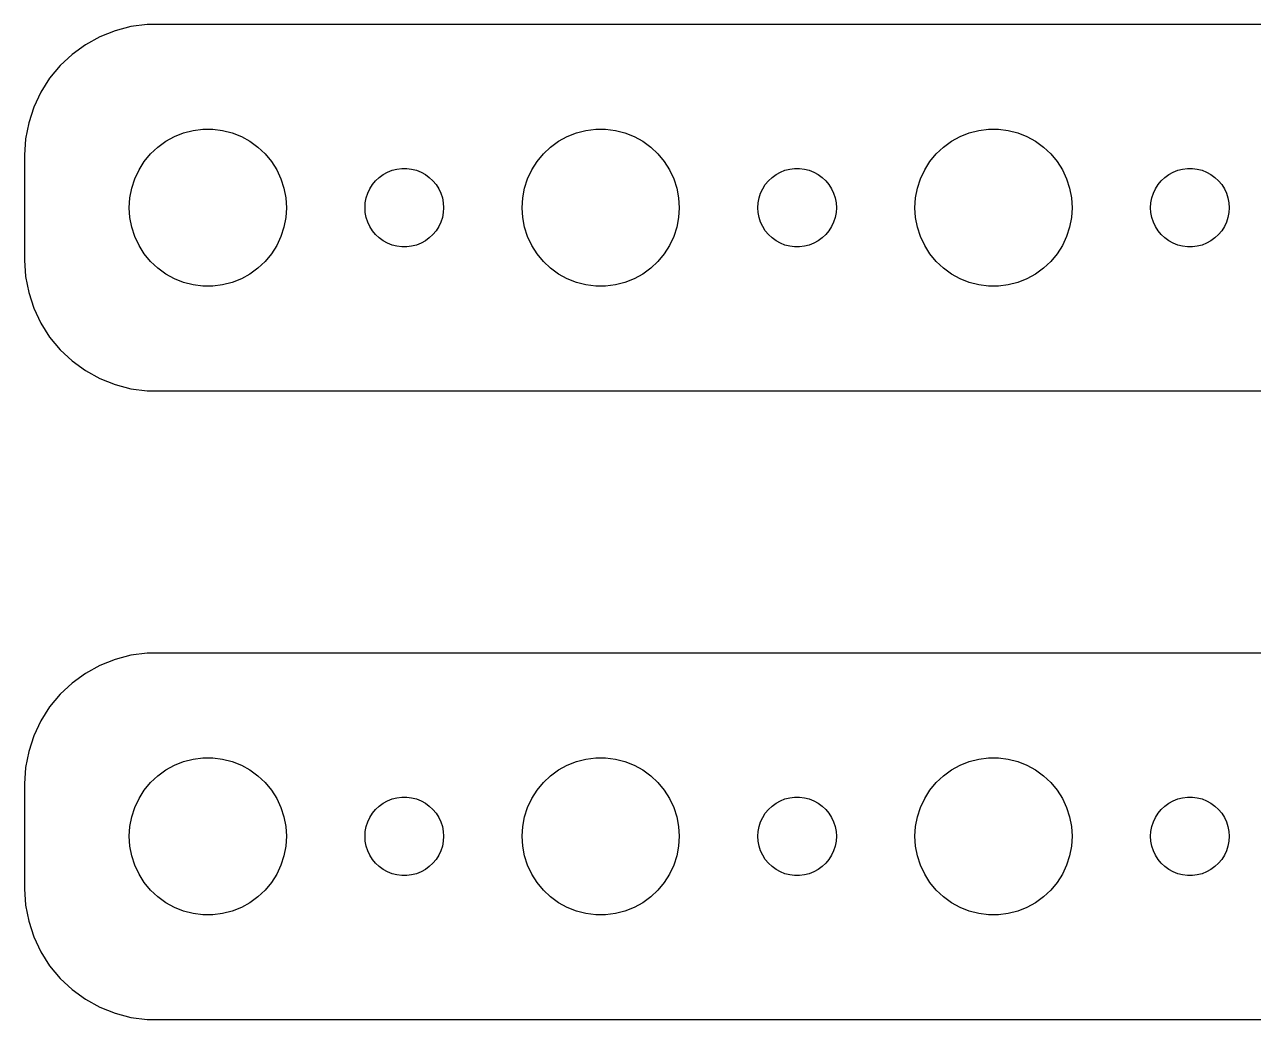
# Model space of a CAD drawing. Header units: metres. Extents: x -97 to 97, y 65 to 151.
# Drawn here: x -97 to -50.08, y 65.01 to 102.99 of the extents above; entities that cross this region are included whole.
import ezdxf

# ---------------------------------------------------------------- set-up
doc = ezdxf.new("R2010")
doc.units = ezdxf.units.M

msp = doc.modelspace()

# ---------------------------------------------------------------- linework, layer by layer
for p, q in [((-92.9369, 102.911), (-93.5451, 102.755)), ((-92.3139, 102.99), (-92.9369, 102.911)), ((92.3139, 102.99), (-92.3139, 102.99)), ((-94.1289, 102.524), (-94.6791, 102.222)), ((-93.5451, 102.755), (-94.1289, 102.524)), ((-95.1871, 101.853), (-95.6448, 101.423)), ((-94.6791, 102.222), (-95.1871, 101.853)), ((-95.6448, 101.423), (-96.0451, 100.939)), ((-96.0451, 100.939), (-96.3815, 100.409)), ((-96.3815, 100.409), (-96.6489, 99.8406)), ((-96.6489, 99.8406), (-96.8429, 99.2434)), ((-96.8429, 99.2434), (-96.9606, 98.6267)), ((-96.9606, 98.6267), (-97, 98)), ((-91.6075, 98.533), (-91.2773, 98.7145)), ((-91.2773, 98.7145), (-90.927, 98.8532)), ((-90.927, 98.8532), (-90.5621, 98.9469)), ((-90.5621, 98.9469), (-90.1884, 98.9941)), ((-90.1884, 98.9941), (-89.8116, 98.9941)), ((-89.8116, 98.9941), (-89.4379, 98.9469)), ((-89.4379, 98.9469), (-89.073, 98.8532)), ((-89.073, 98.8532), (-88.7227, 98.7145)), ((-88.7227, 98.7145), (-88.3925, 98.533)), ((-76.6075, 98.533), (-76.2773, 98.7145)), ((-76.2773, 98.7145), (-75.927, 98.8532)), ((-75.927, 98.8532), (-75.5621, 98.9469)), ((-75.5621, 98.9469), (-75.1884, 98.9941)), ((-75.1884, 98.9941), (-74.8116, 98.9941)), ((-74.8116, 98.9941), (-74.4379, 98.9469)), ((-74.4379, 98.9469), (-74.073, 98.8532)), ((-74.073, 98.8532), (-73.7227, 98.7145)), ((-73.7227, 98.7145), (-73.3925, 98.533)), ((-61.6075, 98.533), (-61.2773, 98.7145)), ((-61.2773, 98.7145), (-60.927, 98.8532)), ((-60.927, 98.8532), (-60.5621, 98.9469)), ((-60.5621, 98.9469), (-60.1884, 98.9941)), ((-60.1884, 98.9941), (-59.8116, 98.9941)), ((-59.8116, 98.9941), (-59.4379, 98.9469)), ((-59.4379, 98.9469), (-59.0729, 98.8532)), ((-59.0729, 98.8532), (-58.7227, 98.7145)), ((-58.7227, 98.7145), (-58.3925, 98.533)), ((-92.1869, 98.0536), (-91.9123, 98.3115)), ((-91.9123, 98.3115), (-91.6075, 98.533)), ((-88.3925, 98.533), (-88.0877, 98.3115)), ((-88.0877, 98.3115), (-87.8131, 98.0536)), ((-77.1869, 98.0536), (-76.9123, 98.3115)), ((-76.9123, 98.3115), (-76.6075, 98.533)), ((-73.3925, 98.533), (-73.0877, 98.3115)), ((-73.0877, 98.3115), (-72.8131, 98.0536)), ((-62.1869, 98.0536), (-61.9123, 98.3115)), ((-61.9123, 98.3115), (-61.6075, 98.533)), ((-58.3925, 98.533), (-58.0877, 98.3115)), ((-58.0877, 98.3115), (-57.8131, 98.0536)), ((-97, 98), (-97, 94)), ((-92.6289, 97.4453), (-92.427, 97.7634)), ((-92.427, 97.7634), (-92.1869, 98.0536)), ((-87.8131, 98.0536), (-87.573, 97.7634)), ((-87.573, 97.7634), (-87.3711, 97.4453)), ((-77.6289, 97.4453), (-77.427, 97.7634)), ((-77.427, 97.7634), (-77.1869, 98.0536)), ((-72.8131, 98.0536), (-72.573, 97.7634)), ((-72.573, 97.7634), (-72.3711, 97.4453)), ((-62.6289, 97.4453), (-62.427, 97.7634)), ((-62.427, 97.7634), (-62.1869, 98.0536)), ((-57.8131, 98.0536), (-57.5729, 97.7634)), ((-57.5729, 97.7634), (-57.3711, 97.4453)), ((-92.7893, 97.1044), (-92.6289, 97.4453)), ((-87.3711, 97.4453), (-87.2107, 97.1044)), ((-83.5934, 97.0268), (-83.4561, 97.1558)), ((-83.4561, 97.1558), (-83.3037, 97.2665)), ((-83.3037, 97.2665), (-83.1387, 97.3572)), ((-83.1387, 97.3572), (-82.9635, 97.4266)), ((-82.9635, 97.4266), (-82.7811, 97.4734)), ((-82.7811, 97.4734), (-82.5942, 97.497)), ((-82.5942, 97.497), (-82.4058, 97.497)), ((-82.4058, 97.497), (-82.2189, 97.4734)), ((-82.2189, 97.4734), (-82.0365, 97.4266)), ((-82.0365, 97.4266), (-81.8613, 97.3572)), ((-81.8613, 97.3572), (-81.6963, 97.2665)), ((-81.6963, 97.2665), (-81.5439, 97.1558)), ((-81.5439, 97.1558), (-81.4065, 97.0268)), ((-77.7893, 97.1044), (-77.6289, 97.4453)), ((-72.3711, 97.4453), (-72.2107, 97.1044)), ((-68.5934, 97.0268), (-68.4561, 97.1558)), ((-68.4561, 97.1558), (-68.3037, 97.2665)), ((-68.3037, 97.2665), (-68.1387, 97.3572)), ((-68.1387, 97.3572), (-67.9635, 97.4266)), ((-67.9635, 97.4266), (-67.7811, 97.4734)), ((-67.7811, 97.4734), (-67.5942, 97.497)), ((-67.5942, 97.497), (-67.4058, 97.497)), ((-67.4058, 97.497), (-67.2189, 97.4734)), ((-67.2189, 97.4734), (-67.0365, 97.4266)), ((-67.0365, 97.4266), (-66.8613, 97.3572)), ((-66.8613, 97.3572), (-66.6963, 97.2665)), ((-66.6963, 97.2665), (-66.5439, 97.1558)), ((-66.5439, 97.1558), (-66.4065, 97.0268)), ((-62.7893, 97.1044), (-62.6289, 97.4453)), ((-57.3711, 97.4453), (-57.2107, 97.1044)), ((-53.5934, 97.0268), (-53.4561, 97.1558)), ((-53.4561, 97.1558), (-53.3037, 97.2665)), ((-53.3037, 97.2665), (-53.1387, 97.3572)), ((-53.1387, 97.3572), (-52.9635, 97.4266)), ((-52.9635, 97.4266), (-52.7811, 97.4734)), ((-52.7811, 97.4734), (-52.5942, 97.497)), ((-52.5942, 97.497), (-52.4058, 97.497)), ((-52.4058, 97.497), (-52.2189, 97.4734)), ((-52.2189, 97.4734), (-52.0365, 97.4266)), ((-52.0365, 97.4266), (-51.8613, 97.3572)), ((-51.8613, 97.3572), (-51.6963, 97.2665)), ((-51.6963, 97.2665), (-51.5439, 97.1558)), ((-51.5439, 97.1558), (-51.4065, 97.0268)), ((-92.9763, 96.376), (-92.9057, 96.7461)), ((-92.9057, 96.7461), (-92.7893, 97.1044)), ((-87.2107, 97.1044), (-87.0943, 96.7461)), ((-87.0943, 96.7461), (-87.0237, 96.376)), ((-83.8947, 96.5522), (-83.8145, 96.7226)), ((-83.8145, 96.7226), (-83.7135, 96.8817)), ((-83.7135, 96.8817), (-83.5934, 97.0268)), ((-81.4065, 97.0268), (-81.2865, 96.8817)), ((-81.2865, 96.8817), (-81.1855, 96.7226)), ((-81.1855, 96.7226), (-81.1053, 96.5522)), ((-77.9763, 96.376), (-77.9057, 96.7461)), ((-77.9057, 96.7461), (-77.7893, 97.1044)), ((-72.2107, 97.1044), (-72.0943, 96.7461)), ((-72.0943, 96.7461), (-72.0237, 96.376)), ((-68.8947, 96.5522), (-68.8145, 96.7226)), ((-68.8145, 96.7226), (-68.7135, 96.8817)), ((-68.7135, 96.8817), (-68.5934, 97.0268)), ((-66.4065, 97.0268), (-66.2865, 96.8817)), ((-66.2865, 96.8817), (-66.1855, 96.7226)), ((-66.1855, 96.7226), (-66.1053, 96.5522)), ((-62.9763, 96.376), (-62.9057, 96.7461)), ((-62.9057, 96.7461), (-62.7893, 97.1044)), ((-57.2107, 97.1044), (-57.0942, 96.7461)), ((-57.0942, 96.7461), (-57.0237, 96.376)), ((-53.8947, 96.5522), (-53.8145, 96.7226)), ((-53.8145, 96.7226), (-53.7135, 96.8817)), ((-53.7135, 96.8817), (-53.5934, 97.0268)), ((-51.4065, 97.0268), (-51.2865, 96.8817)), ((-51.2865, 96.8817), (-51.1855, 96.7226)), ((-51.1855, 96.7226), (-51.1053, 96.5522)), ((-93, 96), (-92.9763, 96.376)), ((-87.0237, 96.376), (-87, 96)), ((-83.9882, 96.188), (-83.9529, 96.373)), ((-83.9529, 96.373), (-83.8947, 96.5522)), ((-81.1053, 96.5522), (-81.0471, 96.373)), ((-81.0471, 96.373), (-81.0118, 96.188)), ((-78, 96), (-77.9763, 96.376)), ((-72.0237, 96.376), (-72, 96)), ((-68.9882, 96.188), (-68.9529, 96.373)), ((-68.9529, 96.373), (-68.8947, 96.5522)), ((-66.1053, 96.5522), (-66.0471, 96.373)), ((-66.0471, 96.373), (-66.0118, 96.188)), ((-63, 96), (-62.9763, 96.376)), ((-57.0237, 96.376), (-57, 96)), ((-53.9882, 96.188), (-53.9529, 96.373)), ((-53.9529, 96.373), (-53.8947, 96.5522)), ((-51.1053, 96.5522), (-51.0471, 96.373)), ((-51.0471, 96.373), (-51.0118, 96.188)), ((-92.9763, 95.624), (-93, 96)), ((-87, 96), (-87.0237, 95.624)), ((-84, 96), (-83.9882, 96.188)), ((-83.9882, 95.812), (-84, 96)), ((-83.9529, 95.627), (-83.9882, 95.812)), ((-81.0118, 95.812), (-81.0471, 95.627)), ((-81.0118, 96.188), (-81, 96)), ((-81, 96), (-81.0118, 95.812)), ((-77.9763, 95.624), (-78, 96)), ((-72, 96), (-72.0237, 95.624)), ((-69, 96), (-68.9882, 96.188)), ((-68.9882, 95.812), (-69, 96)), ((-68.9529, 95.627), (-68.9882, 95.812)), ((-66.0118, 95.812), (-66.0471, 95.627)), ((-66.0118, 96.188), (-66, 96)), ((-66, 96), (-66.0118, 95.812)), ((-62.9763, 95.624), (-63, 96)), ((-57, 96), (-57.0237, 95.624)), ((-54, 96), (-53.9882, 96.188)), ((-53.9882, 95.812), (-54, 96)), ((-53.9529, 95.627), (-53.9882, 95.812)), ((-51.0118, 95.812), (-51.0471, 95.627)), ((-51.0118, 96.188), (-51, 96)), ((-51, 96), (-51.0118, 95.812)), ((-92.9057, 95.2539), (-92.9763, 95.624)), ((-87.0237, 95.624), (-87.0943, 95.2539)), ((-83.8947, 95.4478), (-83.9529, 95.627)), ((-83.8145, 95.2774), (-83.8947, 95.4478)), ((-83.7135, 95.1183), (-83.8145, 95.2774)), ((-81.1855, 95.2774), (-81.2865, 95.1183)), ((-81.1053, 95.4478), (-81.1855, 95.2774)), ((-81.0471, 95.627), (-81.1053, 95.4478)), ((-77.9057, 95.2539), (-77.9763, 95.624)), ((-72.0237, 95.624), (-72.0943, 95.2539)), ((-68.8947, 95.4478), (-68.9529, 95.627)), ((-68.8145, 95.2774), (-68.8947, 95.4478)), ((-68.7135, 95.1183), (-68.8145, 95.2774)), ((-66.1855, 95.2774), (-66.2865, 95.1183)), ((-66.1053, 95.4478), (-66.1855, 95.2774)), ((-66.0471, 95.627), (-66.1053, 95.4478)), ((-62.9057, 95.2539), (-62.9763, 95.624)), ((-57.0237, 95.624), (-57.0942, 95.2539)), ((-53.8947, 95.4478), (-53.9529, 95.627)), ((-53.8145, 95.2774), (-53.8947, 95.4478)), ((-53.7135, 95.1183), (-53.8145, 95.2774)), ((-51.1855, 95.2774), (-51.2865, 95.1183)), ((-51.1053, 95.4478), (-51.1855, 95.2774)), ((-51.0471, 95.627), (-51.1053, 95.4478)), ((-92.7893, 94.8956), (-92.9057, 95.2539)), ((-92.6289, 94.5547), (-92.7893, 94.8956)), ((-87.2107, 94.8956), (-87.3711, 94.5547)), ((-87.0943, 95.2539), (-87.2107, 94.8956)), ((-83.5934, 94.9732), (-83.7135, 95.1183)), ((-83.4561, 94.8442), (-83.5934, 94.9732)), ((-83.3037, 94.7335), (-83.4561, 94.8442)), ((-81.5439, 94.8442), (-81.6963, 94.7335)), ((-81.4065, 94.9732), (-81.5439, 94.8442)), ((-81.2865, 95.1183), (-81.4065, 94.9732)), ((-77.7893, 94.8956), (-77.9057, 95.2539)), ((-77.6289, 94.5547), (-77.7893, 94.8956)), ((-72.2107, 94.8956), (-72.3711, 94.5547)), ((-72.0943, 95.2539), (-72.2107, 94.8956)), ((-68.5934, 94.9732), (-68.7135, 95.1183)), ((-68.4561, 94.8442), (-68.5934, 94.9732)), ((-68.3037, 94.7335), (-68.4561, 94.8442)), ((-66.5439, 94.8442), (-66.6963, 94.7335)), ((-66.4065, 94.9732), (-66.5439, 94.8442)), ((-66.2865, 95.1183), (-66.4065, 94.9732)), ((-62.7893, 94.8956), (-62.9057, 95.2539)), ((-62.6289, 94.5547), (-62.7893, 94.8956)), ((-57.2107, 94.8956), (-57.3711, 94.5547)), ((-57.0942, 95.2539), (-57.2107, 94.8956)), ((-53.5934, 94.9732), (-53.7135, 95.1183)), ((-53.4561, 94.8442), (-53.5934, 94.9732)), ((-53.3037, 94.7335), (-53.4561, 94.8442)), ((-51.5439, 94.8442), (-51.6963, 94.7335)), ((-51.4065, 94.9732), (-51.5439, 94.8442)), ((-51.2865, 95.1183), (-51.4065, 94.9732)), ((-92.427, 94.2366), (-92.6289, 94.5547)), ((-87.3711, 94.5547), (-87.573, 94.2366)), ((-83.1387, 94.6428), (-83.3037, 94.7335)), ((-82.9635, 94.5734), (-83.1387, 94.6428)), ((-82.7811, 94.5266), (-82.9635, 94.5734)), ((-82.5942, 94.503), (-82.7811, 94.5266)), ((-82.4058, 94.503), (-82.5942, 94.503)), ((-82.2189, 94.5266), (-82.4058, 94.503)), ((-82.0365, 94.5734), (-82.2189, 94.5266)), ((-81.8613, 94.6428), (-82.0365, 94.5734)), ((-81.6963, 94.7335), (-81.8613, 94.6428)), ((-77.427, 94.2366), (-77.6289, 94.5547)), ((-72.3711, 94.5547), (-72.573, 94.2366)), ((-68.1387, 94.6428), (-68.3037, 94.7335)), ((-67.9635, 94.5734), (-68.1387, 94.6428)), ((-67.7811, 94.5266), (-67.9635, 94.5734)), ((-67.5942, 94.503), (-67.7811, 94.5266)), ((-67.4058, 94.503), (-67.5942, 94.503)), ((-67.2189, 94.5266), (-67.4058, 94.503)), ((-67.0365, 94.5734), (-67.2189, 94.5266)), ((-66.8613, 94.6428), (-67.0365, 94.5734)), ((-66.6963, 94.7335), (-66.8613, 94.6428)), ((-62.427, 94.2366), (-62.6289, 94.5547)), ((-57.3711, 94.5547), (-57.5729, 94.2366)), ((-53.1387, 94.6428), (-53.3037, 94.7335)), ((-52.9635, 94.5734), (-53.1387, 94.6428)), ((-52.7811, 94.5266), (-52.9635, 94.5734)), ((-52.5942, 94.503), (-52.7811, 94.5266)), ((-52.4058, 94.503), (-52.5942, 94.503)), ((-52.2189, 94.5266), (-52.4058, 94.503)), ((-52.0365, 94.5734), (-52.2189, 94.5266)), ((-51.8613, 94.6428), (-52.0365, 94.5734)), ((-51.6963, 94.7335), (-51.8613, 94.6428)), ((-97, 94), (-96.9606, 93.3733)), ((-92.1869, 93.9464), (-92.427, 94.2366)), ((-91.9123, 93.6885), (-92.1869, 93.9464)), ((-87.8131, 93.9464), (-88.0877, 93.6885)), ((-87.573, 94.2366), (-87.8131, 93.9464)), ((-77.1869, 93.9464), (-77.427, 94.2366)), ((-76.9123, 93.6885), (-77.1869, 93.9464)), ((-72.8131, 93.9464), (-73.0877, 93.6885)), ((-72.573, 94.2366), (-72.8131, 93.9464)), ((-62.1869, 93.9464), (-62.427, 94.2366)), ((-61.9123, 93.6885), (-62.1869, 93.9464)), ((-57.8131, 93.9464), (-58.0877, 93.6885)), ((-57.5729, 94.2366), (-57.8131, 93.9464)), ((-91.6075, 93.467), (-91.9123, 93.6885)), ((-91.2773, 93.2855), (-91.6075, 93.467)), ((-88.3925, 93.467), (-88.7227, 93.2855)), ((-88.0877, 93.6885), (-88.3925, 93.467)), ((-76.6075, 93.467), (-76.9123, 93.6885)), ((-76.2773, 93.2855), (-76.6075, 93.467)), ((-73.3925, 93.467), (-73.7227, 93.2855)), ((-73.0877, 93.6885), (-73.3925, 93.467)), ((-61.6075, 93.467), (-61.9123, 93.6885)), ((-61.2773, 93.2855), (-61.6075, 93.467)), ((-58.3925, 93.467), (-58.7227, 93.2855)), ((-58.0877, 93.6885), (-58.3925, 93.467)), ((-96.9606, 93.3733), (-96.8429, 92.7566)), ((-90.927, 93.1468), (-91.2773, 93.2855)), ((-90.5621, 93.0531), (-90.927, 93.1468)), ((-90.1884, 93.0059), (-90.5621, 93.0531)), ((-89.8116, 93.0059), (-90.1884, 93.0059)), ((-89.4379, 93.0531), (-89.8116, 93.0059)), ((-89.073, 93.1468), (-89.4379, 93.0531)), ((-88.7227, 93.2855), (-89.073, 93.1468)), ((-75.927, 93.1468), (-76.2773, 93.2855)), ((-75.5621, 93.0531), (-75.927, 93.1468)), ((-75.1884, 93.0059), (-75.5621, 93.0531)), ((-74.8116, 93.0059), (-75.1884, 93.0059)), ((-74.4379, 93.0531), (-74.8116, 93.0059)), ((-74.073, 93.1468), (-74.4379, 93.0531)), ((-73.7227, 93.2855), (-74.073, 93.1468)), ((-60.927, 93.1468), (-61.2773, 93.2855)), ((-60.5621, 93.0531), (-60.927, 93.1468)), ((-60.1884, 93.0059), (-60.5621, 93.0531)), ((-59.8116, 93.0059), (-60.1884, 93.0059)), ((-59.4379, 93.0531), (-59.8116, 93.0059)), ((-59.0729, 93.1468), (-59.4379, 93.0531)), ((-58.7227, 93.2855), (-59.0729, 93.1468)), ((-96.8429, 92.7566), (-96.6489, 92.1594)), ((-96.6489, 92.1594), (-96.3815, 91.5912)), ((-96.3815, 91.5912), (-96.0451, 91.0611)), ((-96.0451, 91.0611), (-95.6448, 90.5773)), ((-95.6448, 90.5773), (-95.1871, 90.1474)), ((-95.1871, 90.1474), (-94.6791, 89.7784)), ((-94.6791, 89.7784), (-94.1289, 89.4759)), ((-94.1289, 89.4759), (-93.5451, 89.2447)), ((-93.5451, 89.2447), (-92.9369, 89.0886)), ((-92.9369, 89.0886), (-92.3139, 89.0099)), ((-92.3139, 89.0099), (92.3139, 89.0099)), ((-92.9369, 78.9114), (-93.5451, 78.7553)), ((-92.3139, 78.9901), (-92.9369, 78.9114)), ((92.3139, 78.9901), (-92.3139, 78.9901)), ((-94.1289, 78.5241), (-94.6791, 78.2216)), ((-93.5451, 78.7553), (-94.1289, 78.5241)), ((-94.6791, 78.2216), (-95.1871, 77.8526)), ((-95.1871, 77.8526), (-95.6448, 77.4227)), ((-95.6448, 77.4227), (-96.0451, 76.9389)), ((-96.0451, 76.9389), (-96.3815, 76.4088)), ((-96.3815, 76.4088), (-96.6489, 75.8406)), ((-96.6489, 75.8406), (-96.8429, 75.2434)), ((-96.8429, 75.2434), (-96.9606, 74.6267)), ((-96.9606, 74.6267), (-97, 74)), ((-91.6075, 74.533), (-91.2773, 74.7145)), ((-91.2773, 74.7145), (-90.927, 74.8532)), ((-90.927, 74.8532), (-90.5621, 74.9469)), ((-90.5621, 74.9469), (-90.1884, 74.9941)), ((-90.1884, 74.9941), (-89.8116, 74.9941)), ((-89.8116, 74.9941), (-89.4379, 74.9469)), ((-89.4379, 74.9469), (-89.073, 74.8532)), ((-89.073, 74.8532), (-88.7227, 74.7145)), ((-88.7227, 74.7145), (-88.3925, 74.533)), ((-76.6075, 74.533), (-76.2773, 74.7145)), ((-76.2773, 74.7145), (-75.927, 74.8532)), ((-75.927, 74.8532), (-75.5621, 74.9469)), ((-75.5621, 74.9469), (-75.1884, 74.9941)), ((-75.1884, 74.9941), (-74.8116, 74.9941)), ((-74.8116, 74.9941), (-74.4379, 74.9469)), ((-74.4379, 74.9469), (-74.073, 74.8532)), ((-74.073, 74.8532), (-73.7227, 74.7145)), ((-73.7227, 74.7145), (-73.3925, 74.533)), ((-61.6075, 74.533), (-61.2773, 74.7145)), ((-61.2773, 74.7145), (-60.927, 74.8532)), ((-60.927, 74.8532), (-60.5621, 74.9469)), ((-60.5621, 74.9469), (-60.1884, 74.9941)), ((-60.1884, 74.9941), (-59.8116, 74.9941)), ((-59.8116, 74.9941), (-59.4379, 74.9469)), ((-59.4379, 74.9469), (-59.0729, 74.8532)), ((-59.0729, 74.8532), (-58.7227, 74.7145)), ((-58.7227, 74.7145), (-58.3925, 74.533)), ((-92.1869, 74.0536), (-91.9123, 74.3115)), ((-91.9123, 74.3115), (-91.6075, 74.533)), ((-88.3925, 74.533), (-88.0877, 74.3115)), ((-88.0877, 74.3115), (-87.8131, 74.0536)), ((-77.1869, 74.0536), (-76.9123, 74.3115)), ((-76.9123, 74.3115), (-76.6075, 74.533)), ((-73.3925, 74.533), (-73.0877, 74.3115)), ((-73.0877, 74.3115), (-72.8131, 74.0536)), ((-62.1869, 74.0536), (-61.9123, 74.3115)), ((-61.9123, 74.3115), (-61.6075, 74.533)), ((-58.3925, 74.533), (-58.0877, 74.3115)), ((-58.0877, 74.3115), (-57.8131, 74.0536)), ((-97, 74), (-97, 70)), ((-92.6289, 73.4453), (-92.427, 73.7634)), ((-92.427, 73.7634), (-92.1869, 74.0536)), ((-87.8131, 74.0536), (-87.573, 73.7634)), ((-87.573, 73.7634), (-87.3711, 73.4453)), ((-77.6289, 73.4453), (-77.427, 73.7634)), ((-77.427, 73.7634), (-77.1869, 74.0536)), ((-72.8131, 74.0536), (-72.573, 73.7634)), ((-72.573, 73.7634), (-72.3711, 73.4453)), ((-62.6289, 73.4453), (-62.427, 73.7634)), ((-62.427, 73.7634), (-62.1869, 74.0536)), ((-57.8131, 74.0536), (-57.5729, 73.7634)), ((-57.5729, 73.7634), (-57.3711, 73.4453)), ((-92.7893, 73.1044), (-92.6289, 73.4453)), ((-87.3711, 73.4453), (-87.2107, 73.1044)), ((-83.4561, 73.1558), (-83.3037, 73.2665)), ((-83.3037, 73.2665), (-83.1387, 73.3572)), ((-83.1387, 73.3572), (-82.9635, 73.4266)), ((-82.9635, 73.4266), (-82.7811, 73.4734)), ((-82.7811, 73.4734), (-82.5942, 73.497)), ((-82.5942, 73.497), (-82.4058, 73.497)), ((-82.4058, 73.497), (-82.2189, 73.4734)), ((-82.2189, 73.4734), (-82.0365, 73.4266)), ((-82.0365, 73.4266), (-81.8613, 73.3572)), ((-81.8613, 73.3572), (-81.6963, 73.2665)), ((-81.6963, 73.2665), (-81.5439, 73.1558)), ((-77.7893, 73.1044), (-77.6289, 73.4453)), ((-72.3711, 73.4453), (-72.2107, 73.1044)), ((-68.4561, 73.1558), (-68.3037, 73.2665)), ((-68.3037, 73.2665), (-68.1387, 73.3572)), ((-68.1387, 73.3572), (-67.9635, 73.4266)), ((-67.9635, 73.4266), (-67.7811, 73.4734)), ((-67.7811, 73.4734), (-67.5942, 73.497)), ((-67.5942, 73.497), (-67.4058, 73.497)), ((-67.4058, 73.497), (-67.2189, 73.4734)), ((-67.2189, 73.4734), (-67.0365, 73.4266)), ((-67.0365, 73.4266), (-66.8613, 73.3572)), ((-66.8613, 73.3572), (-66.6963, 73.2665)), ((-66.6963, 73.2665), (-66.5439, 73.1558)), ((-62.7893, 73.1044), (-62.6289, 73.4453)), ((-57.3711, 73.4453), (-57.2107, 73.1044)), ((-53.4561, 73.1558), (-53.3037, 73.2665)), ((-53.3037, 73.2665), (-53.1387, 73.3572)), ((-53.1387, 73.3572), (-52.9635, 73.4266)), ((-52.9635, 73.4266), (-52.7811, 73.4734)), ((-52.7811, 73.4734), (-52.5942, 73.497)), ((-52.5942, 73.497), (-52.4058, 73.497)), ((-52.4058, 73.497), (-52.2189, 73.4734)), ((-52.2189, 73.4734), (-52.0365, 73.4266)), ((-52.0365, 73.4266), (-51.8613, 73.3572)), ((-51.8613, 73.3572), (-51.6963, 73.2665)), ((-51.6963, 73.2665), (-51.5439, 73.1558)), ((-92.9763, 72.376), (-92.9057, 72.7461)), ((-92.9057, 72.7461), (-92.7893, 73.1044)), ((-87.2107, 73.1044), (-87.0943, 72.7461)), ((-87.0943, 72.7461), (-87.0237, 72.376)), ((-83.8145, 72.7226), (-83.7135, 72.8817)), ((-83.7135, 72.8817), (-83.5934, 73.0268)), ((-83.5934, 73.0268), (-83.4561, 73.1558)), ((-81.5439, 73.1558), (-81.4065, 73.0268)), ((-81.4065, 73.0268), (-81.2865, 72.8817)), ((-81.2865, 72.8817), (-81.1855, 72.7226)), ((-77.9763, 72.376), (-77.9057, 72.7461)), ((-77.9057, 72.7461), (-77.7893, 73.1044)), ((-72.2107, 73.1044), (-72.0943, 72.7461)), ((-72.0943, 72.7461), (-72.0237, 72.376)), ((-68.8145, 72.7226), (-68.7135, 72.8817)), ((-68.7135, 72.8817), (-68.5934, 73.0268)), ((-68.5934, 73.0268), (-68.4561, 73.1558)), ((-66.5439, 73.1558), (-66.4065, 73.0268)), ((-66.4065, 73.0268), (-66.2865, 72.8817)), ((-66.2865, 72.8817), (-66.1855, 72.7226)), ((-62.9763, 72.376), (-62.9057, 72.7461)), ((-62.9057, 72.7461), (-62.7893, 73.1044)), ((-57.2107, 73.1044), (-57.0942, 72.7461)), ((-57.0942, 72.7461), (-57.0237, 72.376)), ((-53.8145, 72.7226), (-53.7135, 72.8817)), ((-53.7135, 72.8817), (-53.5934, 73.0268)), ((-53.5934, 73.0268), (-53.4561, 73.1558)), ((-51.5439, 73.1558), (-51.4065, 73.0268)), ((-51.4065, 73.0268), (-51.2865, 72.8817)), ((-51.2865, 72.8817), (-51.1855, 72.7226)), ((-93, 72), (-92.9763, 72.376)), ((-87.0237, 72.376), (-87, 72)), ((-83.9882, 72.188), (-83.9529, 72.373)), ((-83.9529, 72.373), (-83.8947, 72.5522)), ((-83.8947, 72.5522), (-83.8145, 72.7226)), ((-81.1855, 72.7226), (-81.1053, 72.5522)), ((-81.1053, 72.5522), (-81.0471, 72.373)), ((-81.0471, 72.373), (-81.0118, 72.188)), ((-78, 72), (-77.9763, 72.376)), ((-72.0237, 72.376), (-72, 72)), ((-68.9882, 72.188), (-68.9529, 72.373)), ((-68.9529, 72.373), (-68.8947, 72.5522)), ((-68.8947, 72.5522), (-68.8145, 72.7226)), ((-66.1855, 72.7226), (-66.1053, 72.5522)), ((-66.1053, 72.5522), (-66.0471, 72.373)), ((-66.0471, 72.373), (-66.0118, 72.188)), ((-63, 72), (-62.9763, 72.376)), ((-57.0237, 72.376), (-57, 72)), ((-53.9882, 72.188), (-53.9529, 72.373)), ((-53.9529, 72.373), (-53.8947, 72.5522)), ((-53.8947, 72.5522), (-53.8145, 72.7226)), ((-51.1855, 72.7226), (-51.1053, 72.5522)), ((-51.1053, 72.5522), (-51.0471, 72.373)), ((-51.0471, 72.373), (-51.0118, 72.188)), ((-92.9763, 71.624), (-93, 72)), ((-87, 72), (-87.0237, 71.624)), ((-84, 72), (-83.9882, 72.188)), ((-83.9882, 71.812), (-84, 72)), ((-83.9529, 71.627), (-83.9882, 71.812)), ((-81.0118, 71.812), (-81.0471, 71.627)), ((-81.0118, 72.188), (-81, 72)), ((-81, 72), (-81.0118, 71.812)), ((-77.9763, 71.624), (-78, 72)), ((-72, 72), (-72.0237, 71.624)), ((-69, 72), (-68.9882, 72.188)), ((-68.9882, 71.812), (-69, 72)), ((-68.9529, 71.627), (-68.9882, 71.812)), ((-66.0118, 71.812), (-66.0471, 71.627)), ((-66.0118, 72.188), (-66, 72)), ((-66, 72), (-66.0118, 71.812)), ((-62.9763, 71.624), (-63, 72)), ((-57, 72), (-57.0237, 71.624)), ((-54, 72), (-53.9882, 72.188)), ((-53.9882, 71.812), (-54, 72)), ((-53.9529, 71.627), (-53.9882, 71.812)), ((-51.0118, 71.812), (-51.0471, 71.627)), ((-51.0118, 72.188), (-51, 72)), ((-51, 72), (-51.0118, 71.812)), ((-92.9057, 71.2539), (-92.9763, 71.624)), ((-87.0237, 71.624), (-87.0943, 71.2539)), ((-83.8947, 71.4478), (-83.9529, 71.627)), ((-83.8145, 71.2774), (-83.8947, 71.4478)), ((-81.1053, 71.4478), (-81.1855, 71.2774)), ((-81.0471, 71.627), (-81.1053, 71.4478)), ((-77.9057, 71.2539), (-77.9763, 71.624)), ((-72.0237, 71.624), (-72.0943, 71.2539)), ((-68.8947, 71.4478), (-68.9529, 71.627)), ((-68.8145, 71.2774), (-68.8947, 71.4478)), ((-66.1053, 71.4478), (-66.1855, 71.2774)), ((-66.0471, 71.627), (-66.1053, 71.4478)), ((-62.9057, 71.2539), (-62.9763, 71.624)), ((-57.0237, 71.624), (-57.0942, 71.2539)), ((-53.8947, 71.4478), (-53.9529, 71.627)), ((-53.8145, 71.2774), (-53.8947, 71.4478)), ((-51.1053, 71.4478), (-51.1855, 71.2774)), ((-51.0471, 71.627), (-51.1053, 71.4478)), ((-92.7893, 70.8956), (-92.9057, 71.2539)), ((-92.6289, 70.5547), (-92.7893, 70.8956)), ((-87.2107, 70.8956), (-87.3711, 70.5547)), ((-87.0943, 71.2539), (-87.2107, 70.8956)), ((-83.7135, 71.1183), (-83.8145, 71.2774)), ((-83.5934, 70.9732), (-83.7135, 71.1183)), ((-83.4561, 70.8442), (-83.5934, 70.9732)), ((-81.4065, 70.9732), (-81.5439, 70.8442)), ((-81.2865, 71.1183), (-81.4065, 70.9732)), ((-81.1855, 71.2774), (-81.2865, 71.1183)), ((-77.7893, 70.8956), (-77.9057, 71.2539)), ((-77.6289, 70.5547), (-77.7893, 70.8956)), ((-72.2107, 70.8956), (-72.3711, 70.5547)), ((-72.0943, 71.2539), (-72.2107, 70.8956)), ((-68.7135, 71.1183), (-68.8145, 71.2774)), ((-68.5934, 70.9732), (-68.7135, 71.1183)), ((-68.4561, 70.8442), (-68.5934, 70.9732)), ((-66.4065, 70.9732), (-66.5439, 70.8442)), ((-66.2865, 71.1183), (-66.4065, 70.9732)), ((-66.1855, 71.2774), (-66.2865, 71.1183)), ((-62.7893, 70.8956), (-62.9057, 71.2539)), ((-62.6289, 70.5547), (-62.7893, 70.8956)), ((-57.2107, 70.8956), (-57.3711, 70.5547)), ((-57.0942, 71.2539), (-57.2107, 70.8956)), ((-53.7135, 71.1183), (-53.8145, 71.2774)), ((-53.5934, 70.9732), (-53.7135, 71.1183)), ((-53.4561, 70.8442), (-53.5934, 70.9732)), ((-51.4065, 70.9732), (-51.5439, 70.8442)), ((-51.2865, 71.1183), (-51.4065, 70.9732)), ((-51.1855, 71.2774), (-51.2865, 71.1183)), ((-92.427, 70.2366), (-92.6289, 70.5547)), ((-87.3711, 70.5547), (-87.573, 70.2366)), ((-83.3037, 70.7335), (-83.4561, 70.8442)), ((-83.1387, 70.6428), (-83.3037, 70.7335)), ((-82.9635, 70.5734), (-83.1387, 70.6428)), ((-82.7811, 70.5266), (-82.9635, 70.5734)), ((-82.5942, 70.503), (-82.7811, 70.5266)), ((-82.4058, 70.503), (-82.5942, 70.503)), ((-82.2189, 70.5266), (-82.4058, 70.503)), ((-82.0365, 70.5734), (-82.2189, 70.5266)), ((-81.8613, 70.6428), (-82.0365, 70.5734)), ((-81.6963, 70.7335), (-81.8613, 70.6428)), ((-81.5439, 70.8442), (-81.6963, 70.7335)), ((-77.427, 70.2366), (-77.6289, 70.5547)), ((-72.3711, 70.5547), (-72.573, 70.2366)), ((-68.3037, 70.7335), (-68.4561, 70.8442)), ((-68.1387, 70.6428), (-68.3037, 70.7335)), ((-67.9635, 70.5734), (-68.1387, 70.6428)), ((-67.7811, 70.5266), (-67.9635, 70.5734)), ((-67.5942, 70.503), (-67.7811, 70.5266)), ((-67.4058, 70.503), (-67.5942, 70.503)), ((-67.2189, 70.5266), (-67.4058, 70.503)), ((-67.0365, 70.5734), (-67.2189, 70.5266)), ((-66.8613, 70.6428), (-67.0365, 70.5734)), ((-66.6963, 70.7335), (-66.8613, 70.6428)), ((-66.5439, 70.8442), (-66.6963, 70.7335)), ((-62.427, 70.2366), (-62.6289, 70.5547)), ((-57.3711, 70.5547), (-57.5729, 70.2366)), ((-53.3037, 70.7335), (-53.4561, 70.8442)), ((-53.1387, 70.6428), (-53.3037, 70.7335)), ((-52.9635, 70.5734), (-53.1387, 70.6428)), ((-52.7811, 70.5266), (-52.9635, 70.5734)), ((-52.5942, 70.503), (-52.7811, 70.5266)), ((-52.4058, 70.503), (-52.5942, 70.503)), ((-52.2189, 70.5266), (-52.4058, 70.503)), ((-52.0365, 70.5734), (-52.2189, 70.5266)), ((-51.8613, 70.6428), (-52.0365, 70.5734)), ((-51.6963, 70.7335), (-51.8613, 70.6428)), ((-51.5439, 70.8442), (-51.6963, 70.7335)), ((-97, 70), (-96.9606, 69.3733)), ((-92.1869, 69.9464), (-92.427, 70.2366)), ((-91.9123, 69.6885), (-92.1869, 69.9464)), ((-87.8131, 69.9464), (-88.0877, 69.6885)), ((-87.573, 70.2366), (-87.8131, 69.9464)), ((-77.1869, 69.9464), (-77.427, 70.2366)), ((-76.9123, 69.6885), (-77.1869, 69.9464)), ((-72.8131, 69.9464), (-73.0877, 69.6885)), ((-72.573, 70.2366), (-72.8131, 69.9464)), ((-62.1869, 69.9464), (-62.427, 70.2366)), ((-61.9123, 69.6885), (-62.1869, 69.9464)), ((-57.8131, 69.9464), (-58.0877, 69.6885)), ((-57.5729, 70.2366), (-57.8131, 69.9464)), ((-91.6075, 69.467), (-91.9123, 69.6885)), ((-91.2773, 69.2855), (-91.6075, 69.467)), ((-88.3925, 69.467), (-88.7227, 69.2855)), ((-88.0877, 69.6885), (-88.3925, 69.467)), ((-76.6075, 69.467), (-76.9123, 69.6885)), ((-76.2773, 69.2855), (-76.6075, 69.467)), ((-73.3925, 69.467), (-73.7227, 69.2855)), ((-73.0877, 69.6885), (-73.3925, 69.467)), ((-61.6075, 69.467), (-61.9123, 69.6885)), ((-61.2773, 69.2855), (-61.6075, 69.467)), ((-58.3925, 69.467), (-58.7227, 69.2855)), ((-58.0877, 69.6885), (-58.3925, 69.467)), ((-96.9606, 69.3733), (-96.8429, 68.7566)), ((-90.927, 69.1468), (-91.2773, 69.2855)), ((-90.5621, 69.0531), (-90.927, 69.1468)), ((-90.1884, 69.0059), (-90.5621, 69.0531)), ((-89.8116, 69.0059), (-90.1884, 69.0059)), ((-89.4379, 69.0531), (-89.8116, 69.0059)), ((-89.073, 69.1468), (-89.4379, 69.0531)), ((-88.7227, 69.2855), (-89.073, 69.1468)), ((-75.927, 69.1468), (-76.2773, 69.2855)), ((-75.5621, 69.0531), (-75.927, 69.1468)), ((-75.1884, 69.0059), (-75.5621, 69.0531)), ((-74.8116, 69.0059), (-75.1884, 69.0059)), ((-74.4379, 69.0531), (-74.8116, 69.0059)), ((-74.073, 69.1468), (-74.4379, 69.0531)), ((-73.7227, 69.2855), (-74.073, 69.1468)), ((-60.927, 69.1468), (-61.2773, 69.2855)), ((-60.5621, 69.0531), (-60.927, 69.1468)), ((-60.1884, 69.0059), (-60.5621, 69.0531)), ((-59.8116, 69.0059), (-60.1884, 69.0059)), ((-59.4379, 69.0531), (-59.8116, 69.0059)), ((-59.0729, 69.1468), (-59.4379, 69.0531)), ((-58.7227, 69.2855), (-59.0729, 69.1468)), ((-96.8429, 68.7566), (-96.6489, 68.1594)), ((-96.6489, 68.1594), (-96.3815, 67.5912)), ((-96.3815, 67.5912), (-96.0451, 67.0611)), ((-96.0451, 67.0611), (-95.6448, 66.5773)), ((-95.6448, 66.5773), (-95.1871, 66.1474)), ((-95.1871, 66.1474), (-94.6791, 65.7784)), ((-94.6791, 65.7784), (-94.1289, 65.4759)), ((-94.1289, 65.4759), (-93.5451, 65.2447)), ((-93.5451, 65.2447), (-92.9369, 65.0886)), ((-92.9369, 65.0886), (-92.3139, 65.0099)), ((-92.3139, 65.0099), (92.3139, 65.0099))]:
    msp.add_line(p, q)

doc.saveas('drawing.dxf')
